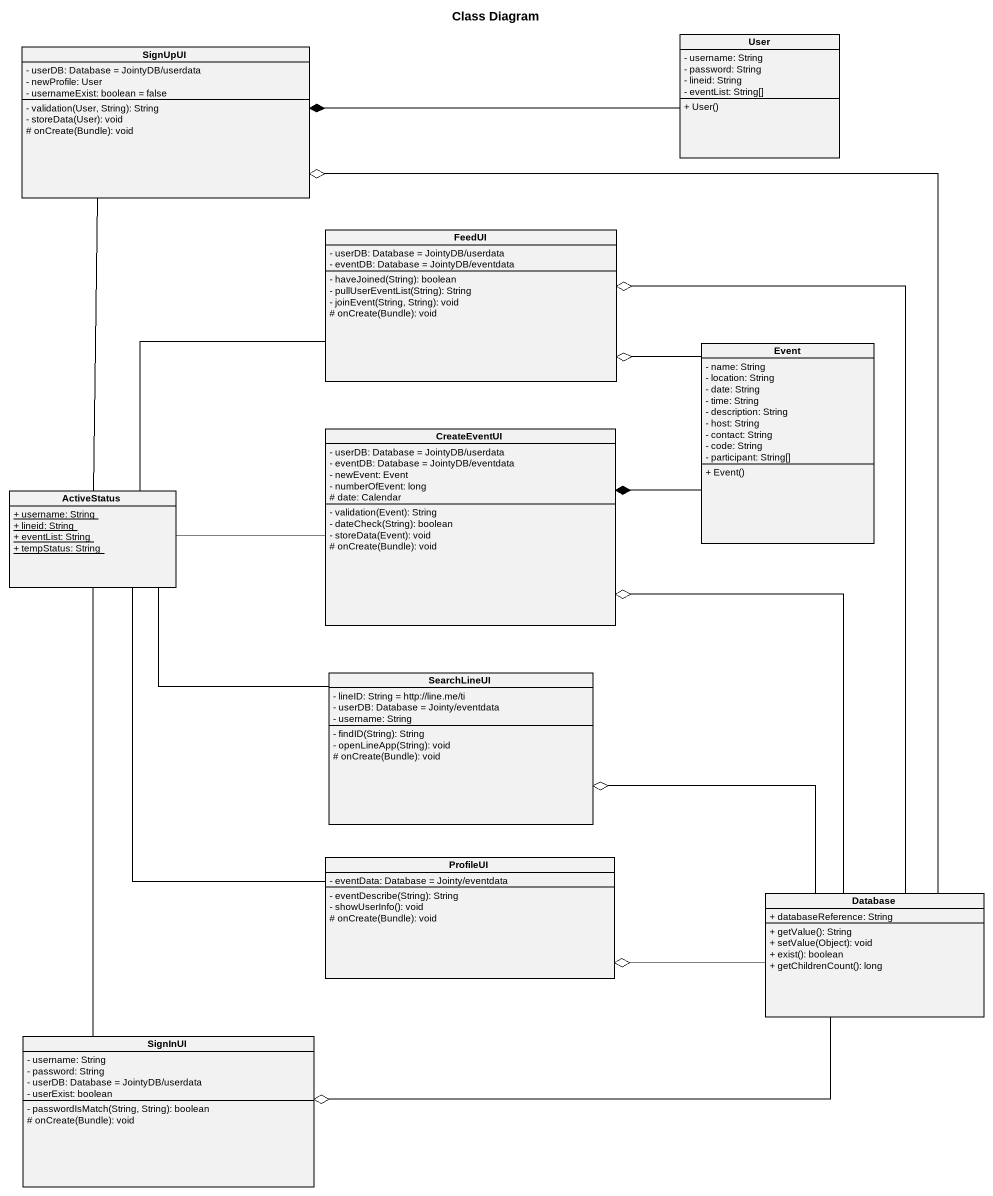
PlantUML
@startuml
title Class Diagram
hide circle
hide empty members
skinparam classAttributeIconSize 0
class SignUpUI {
  - userDB: Database = JointyDB/userdata
  - newProfile: User
  - usernameExist: boolean = false
  - validation(User, String): String
  - storeData(User): void
  # onCreate(Bundle): void
}
class User {
  - username: String
  - password: String
  - lineid: String
  - eventList: String[]
  + User()
}
class FeedUI {
  - userDB: Database = JointyDB/userdata
  - eventDB: Database = JointyDB/eventdata
  - haveJoined(String): boolean
  - pullUserEventList(String): String
  - joinEvent(String, String): void
  # onCreate(Bundle): void
}
class Event {
  - name: String
  - location: String
  - date: String
  - time: String
  - description: String
  - host: String
  - contact: String
  - code: String
  - participant: String[]
  + Event()
}
class CreateEventUI {
  - userDB: Database = JointyDB/userdata
  - eventDB: Database = JointyDB/eventdata
  - newEvent: Event
  - numberOfEvent: long
  # date: Calendar
  - validation(Event): String
  - dateCheck(String): boolean
  - storeData(Event): void
  # onCreate(Bundle): void
}
class ActiveStatus {
  {static} + username: String
  {static} + lineid: String
  {static} + eventList: String
  {static} + tempStatus: String
}
class SearchLineUI {
  - lineID: String = http://line.me/ti
  - userDB: Database = Jointy/eventdata
  - username: String
  - findID(String): String
  - openLineApp(String): void
  # onCreate(Bundle): void
}
class ProfileUI {
  - eventData: Database = Jointy/eventdata
  - eventDescribe(String): String
  - showUserInfo(): void
  # onCreate(Bundle): void
}
class "Database" as Database_ {
  + databaseReference: String
  + getValue(): String
  + setValue(Object): void
  + exist(): boolean
  + getChildrenCount(): long
}
class SignInUI {
  - username: String
  - password: String
  - userDB: Database = JointyDB/userdata
  - userExist: boolean
  - passwordIsMatch(String, String): boolean
  # onCreate(Bundle): void
}
SignUpUI -- ActiveStatus
User -left-* SignUpUI
Event -left-o FeedUI
Event -left-* CreateEventUI
ActiveStatus -up- FeedUI
ActiveStatus -right- CreateEventUI
ActiveStatus -right- SearchLineUI
ActiveStatus -- ProfileUI
ActiveStatus -- SignInUI
Database_ -up-o SignUpUI
Database_ -up-o FeedUI
Database_ -up-o CreateEventUI
Database_ -left-o SearchLineUI
Database_ -left-o ProfileUI
Database_ -left-o SignInUI
@enduml
